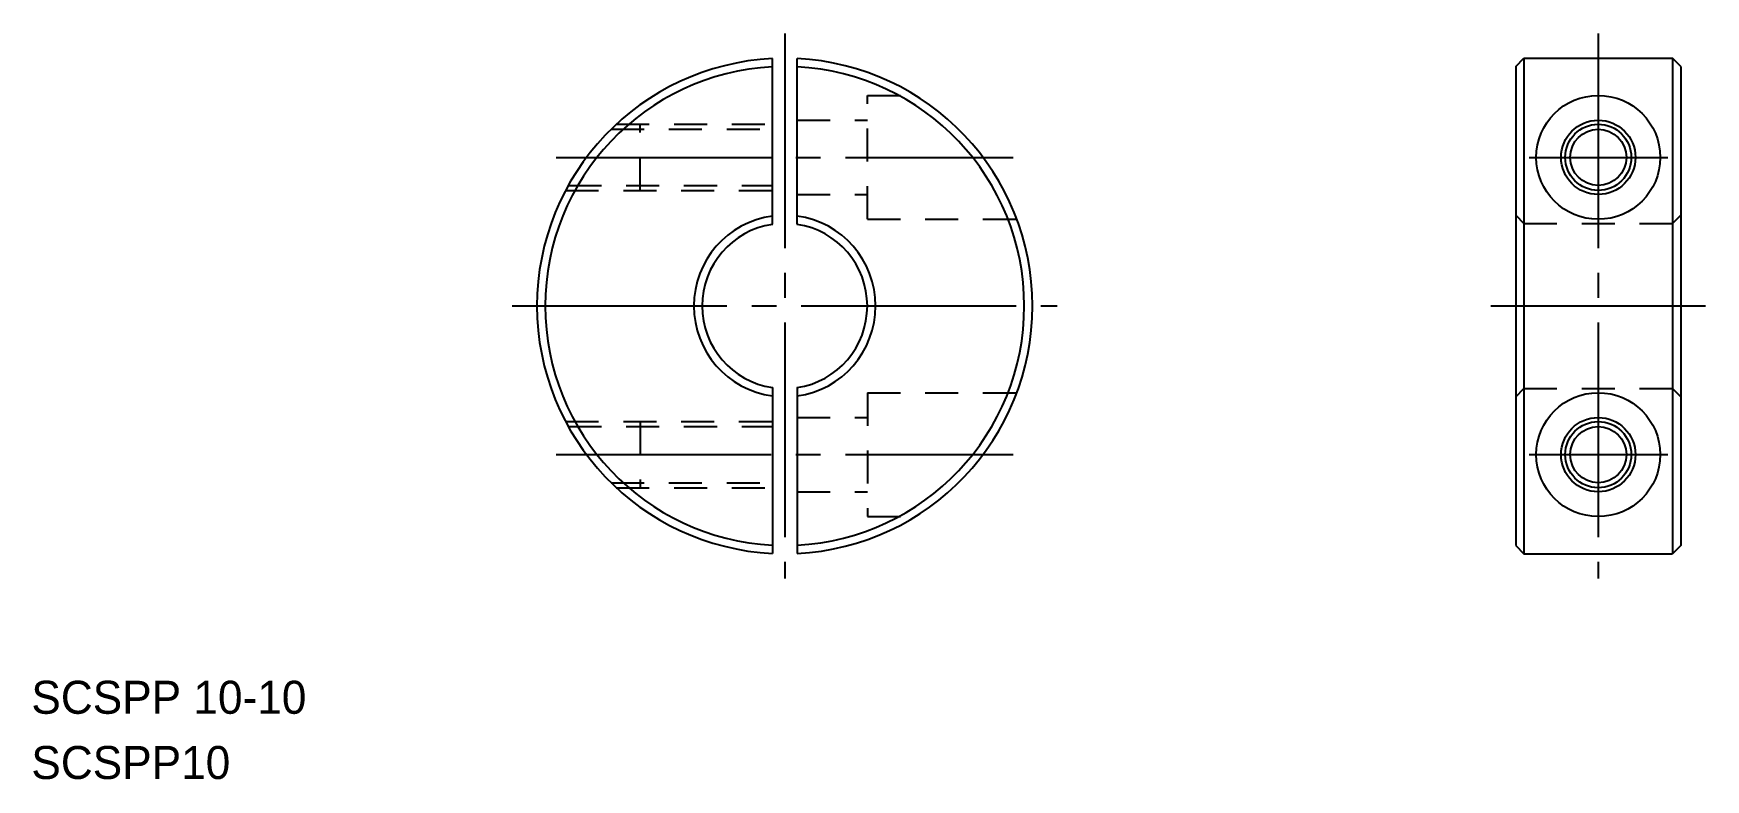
# Model space of a CAD drawing. Extents: x 66 to 168, y 164 to 210.
import ezdxf

# ---------------------------------------------------------------- set-up
doc = ezdxf.new("R2010")
doc.units = 0
doc.linetypes.add('CENTER', pattern=[17.5, 13, -1.5, 1.5, -1.5])
doc.linetypes.add('DASHED', pattern=[3.5, 2, -1.5])
doc.layers.get('0').update_dxf_attribs({"linetype": 'CONTINUOUS'})
doc.layers.add('CENTER', color=1, linetype='CENTER')

msp = doc.modelspace()

# ---------------------------------------------------------------- linework, layer by layer
at = {"color": 7, "linetype": 'CONTINUOUS'}
for p, q in [((111.06, 198.11), (111.06, 208.14)), ((112.56, 198.11), (112.56, 208.14)), ((156.06, 207.66), (156.56, 208.16)), ((156.06, 207.66), (156.06, 178.66)), ((156.56, 208.16), (156.56, 178.16)), ((156.56, 208.16), (165.56, 208.16)), ((165.56, 208.16), (165.56, 178.16)), ((166.06, 207.66), (165.56, 208.16)), ((166.06, 207.66), (166.06, 178.66)), ((111.06, 188.22), (111.06, 178.18)), ((112.56, 188.22), (112.56, 178.18)), ((156.06, 178.66), (156.56, 178.16)), ((166.06, 178.66), (165.56, 178.16)), ((156.56, 178.16), (165.56, 178.16))]:
    msp.add_line(p, q, dxfattribs=at)
at = {"color": 3, "linetype": 'DASHED'}
for p, q in [((116.81, 198.41), (116.81, 205.91)), ((116.81, 205.91), (119.71, 205.91)), ((101.3, 203.86), (111.06, 203.86)), ((101.61, 204.16), (111.06, 204.16)), ((103.06, 200.16), (103.06, 204.16)), ((112.56, 204.41), (116.81, 204.41)), ((98.71, 200.46), (111.06, 200.46)), ((98.54, 200.16), (111.06, 200.16)), ((112.56, 199.91), (116.81, 199.91)), ((116.81, 198.41), (125.86, 198.41)), ((156.06, 198.66), (156.56, 198.16)), ((165.56, 198.16), (166.06, 198.66)), ((156.56, 198.16), (165.56, 198.16)), ((116.81, 187.91), (116.81, 180.41)), ((116.81, 187.91), (125.86, 187.91)), ((156.06, 187.66), (156.56, 188.16)), ((156.56, 188.16), (165.56, 188.16)), ((165.56, 188.16), (166.06, 187.66)), ((112.56, 186.41), (116.81, 186.41)), ((98.54, 186.16), (111.06, 186.16)), ((98.71, 185.86), (111.06, 185.86)), ((103.06, 186.16), (103.06, 182.16)), ((101.3, 182.46), (111.06, 182.46)), ((101.61, 182.16), (111.06, 182.16)), ((112.56, 181.91), (116.81, 181.91)), ((116.81, 180.41), (119.71, 180.41))]:
    msp.add_line(p, q, dxfattribs=at)
for p, q in [((158.81, 178.16), (158.81, 178.16)), ((161.06, 178.16), (161.06, 178.16))]:
    msp.add_line(p, q)
for centre, radius in [((161.06, 202.16), 3.75), ((161.06, 202.16), 1.7), ((161.06, 184.16), 3.75), ((161.06, 184.16), 1.7)]:
    msp.add_circle(centre, radius)
at = {"color": 7, "linetype": 'CONTINUOUS'}
for centre in [(161.06, 202.16), (161.06, 184.16)]:
    msp.add_circle(centre, 2.25, dxfattribs=at)
at = {"color": 3, "linetype": 'CONTINUOUS'}
for centre in [(161.06, 202.16), (161.06, 184.16)]:
    msp.add_circle(centre, 2, dxfattribs=at)
at = {"color": 7, "linetype": 'CONTINUOUS'}
for radius, start, end in [(15, 92.866, 267.134), (14.5, 92.9649, 267.0351), (15, 272.866, 87.134), (14.5, 272.9649, 87.0351), (5.5, 97.8375, 262.1625), (5.5, 277.8375, 82.1625), (5, 98.6269, 261.3731), (5, 278.6269, 81.3731)]:
    msp.add_arc((111.81, 193.16), radius, start, end, dxfattribs=at)
at = {"layer": 'CENTER', "color": 1, "linetype": 'CENTER'}
for p, q in [((111.81, 209.66), (111.81, 176.66)), ((161.06, 209.66), (161.06, 176.66)), ((97.98, 202.16), (125.64, 202.16)), ((156.87, 202.16), (165.28, 202.16)), ((95.31, 193.16), (128.31, 193.16)), ((154.56, 193.16), (167.56, 193.16)), ((97.98, 184.16), (125.64, 184.16)), ((156.87, 184.16), (165.28, 184.16))]:
    msp.add_line(p, q, dxfattribs=at)

# ---------------------------------------------------------------- texts
for s, p in [('SCSPP 10-10', (66.2, 168.47)), ('SCSPP10', (66.2, 164.52))]:
    msp.add_text(s, height=2).set_placement(p)

doc.saveas('drawing.dxf')
